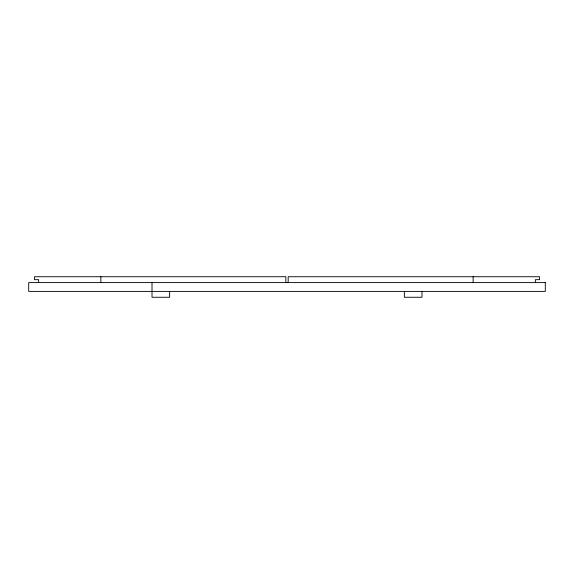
<?xml version="1.0" encoding="UTF-8"?>
<svg xmlns="http://www.w3.org/2000/svg" width="574" height="574" viewBox="0 0 574 574"><rect width="100%" height="100%" fill="white"/><g stroke="black" fill="none" stroke-linecap="round" stroke-linejoin="round"><path stroke-width="0.86" d="M535.384 282.602L535.384 279.667L539.531 279.667L539.531 276.733L288.177 276.733L288.177 282.602M473.134 276.733L473.134 282.602M421.983 291.398L421.983 297.267L404.376 297.267L404.376 291.398M285.823 282.602L285.823 276.733L34.469 276.733L34.469 279.667L38.616 279.667L38.616 282.602M169.624 291.398L169.624 297.267L152.017 297.267L152.017 282.602M100.866 276.733L100.866 282.602M545.3 282.602L28.7 282.602L28.7 291.398L545.3 291.398L545.3 282.602"/></g></svg>
